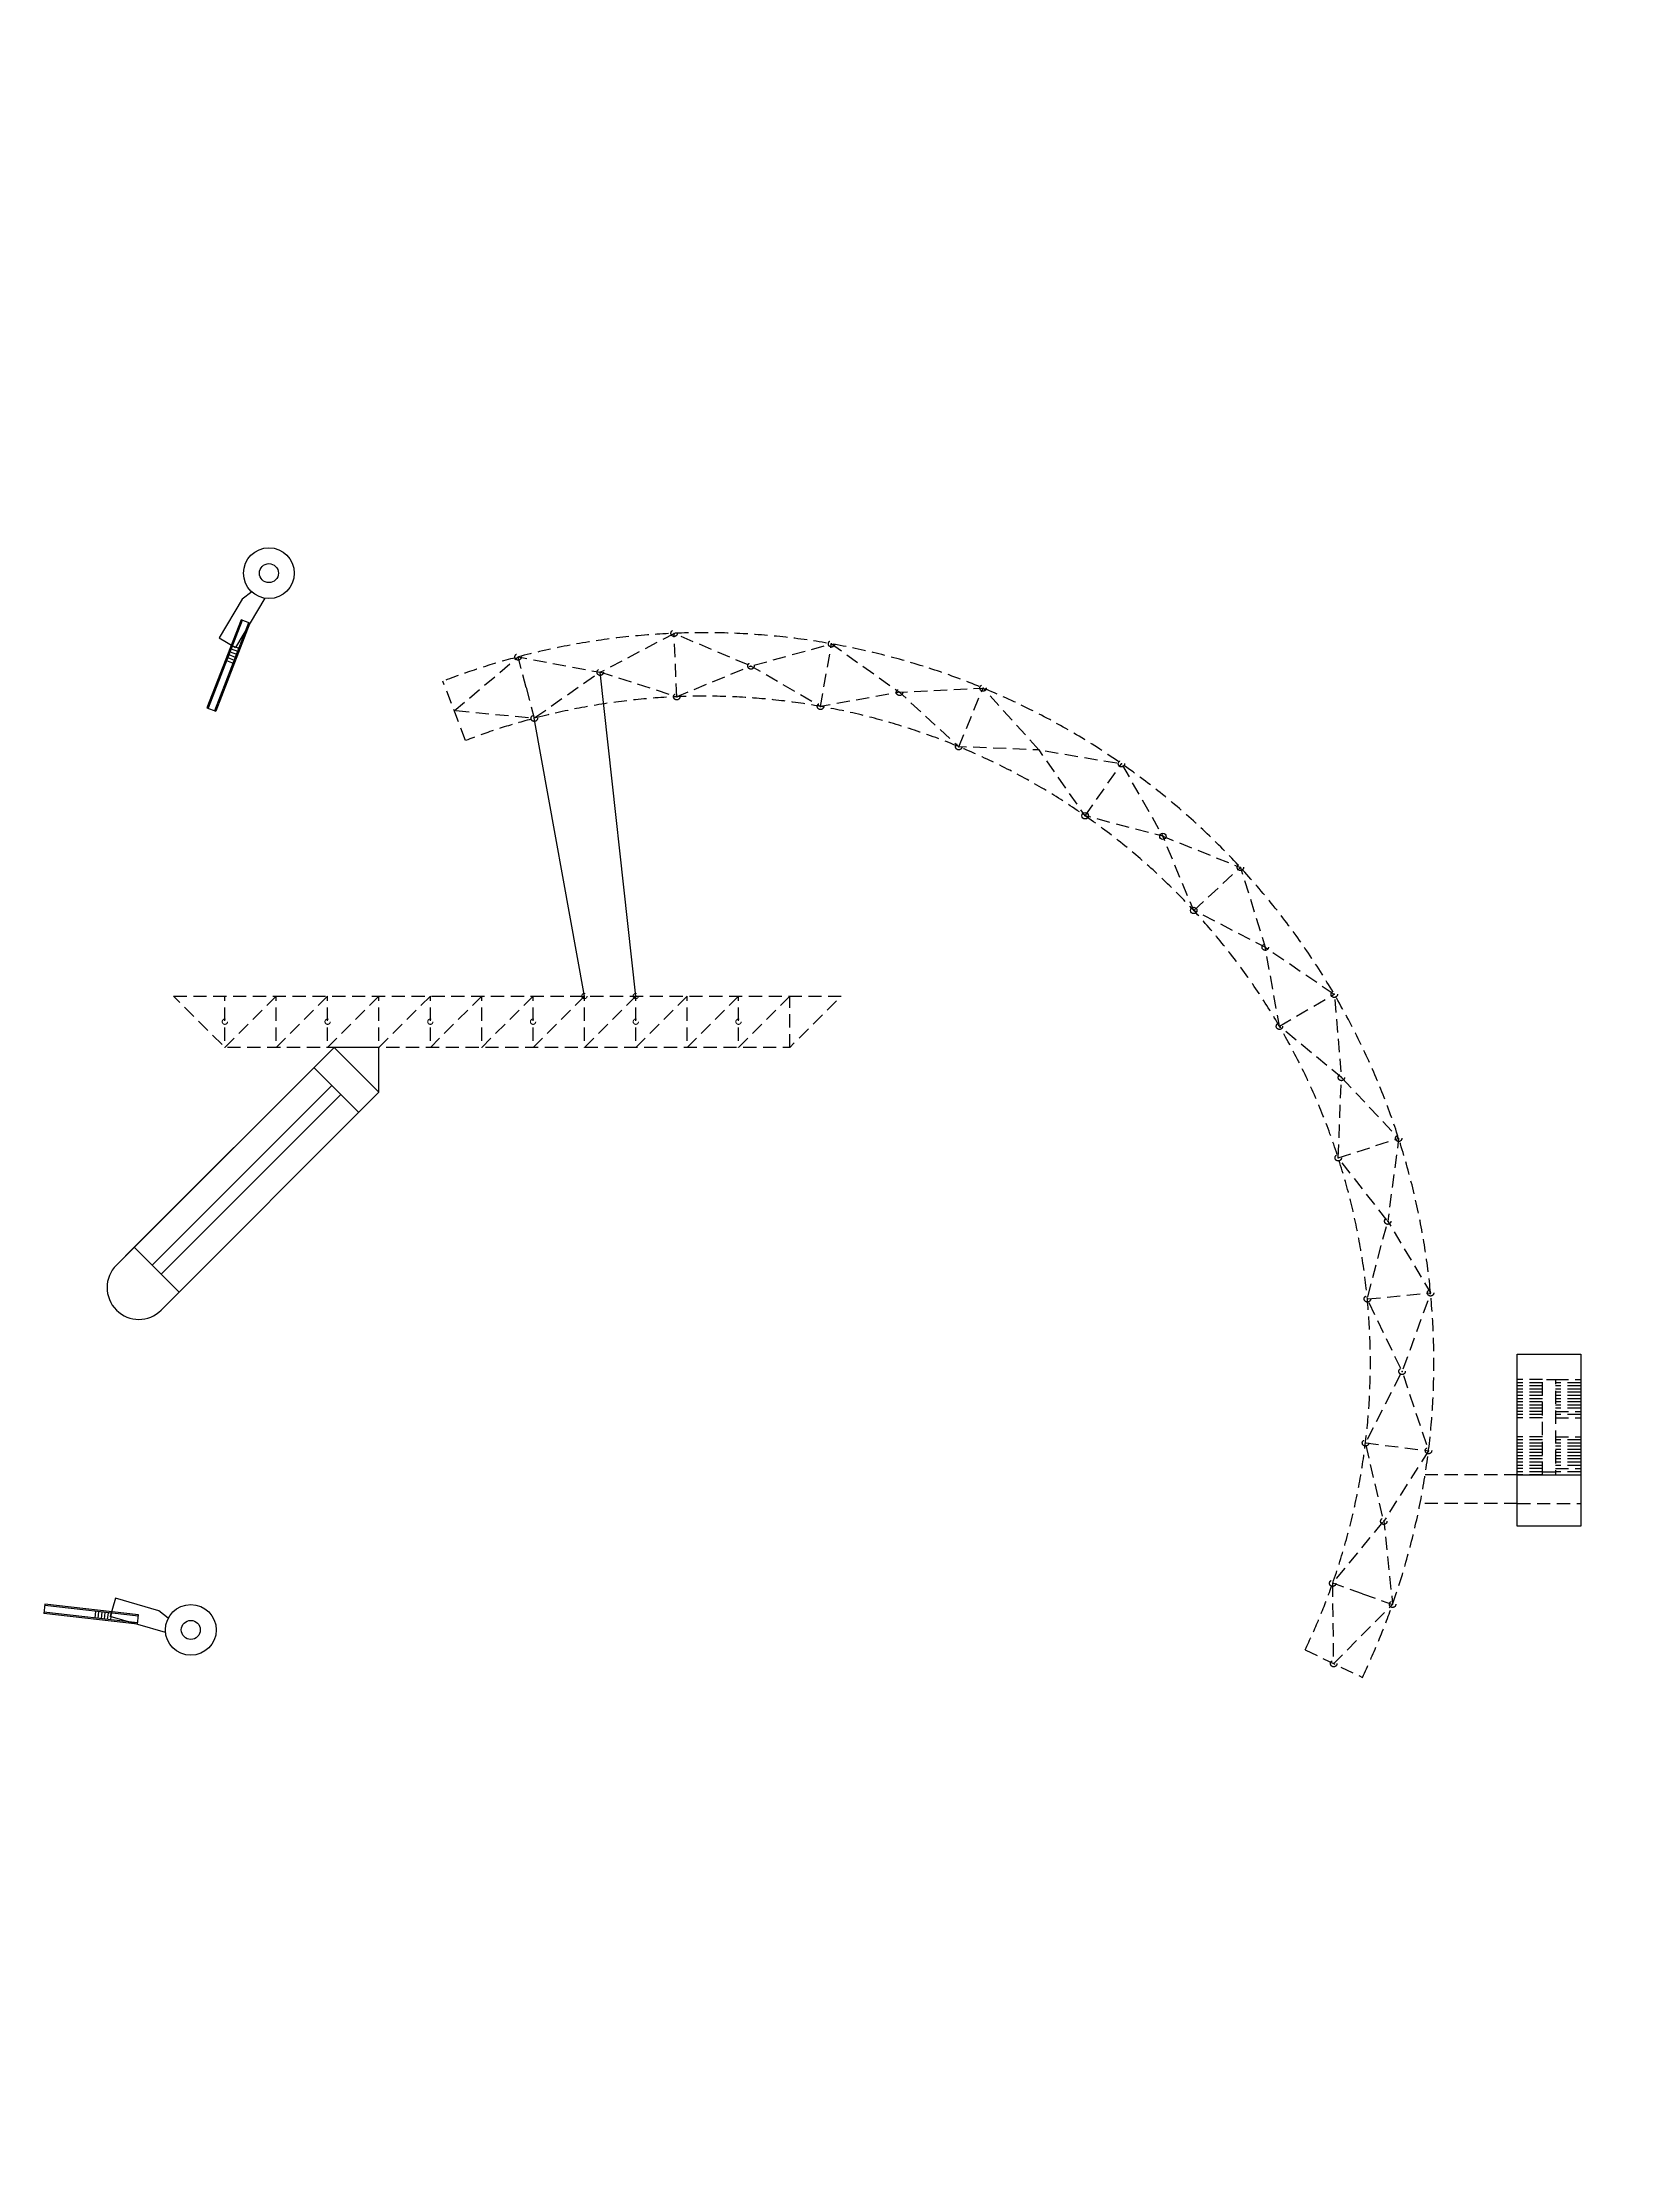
# Model space of a CAD drawing. Header units: inches. Extents: x -1373420 to 1275728, y -1279082 to 1370051.
# Drawn here: x -41182 to -35158, y 69563 to 77544 of the extents above; entities that cross this region are included whole.
import ezdxf

# ---------------------------------------------------------------- set-up
doc = ezdxf.new("R2010")
doc.units = ezdxf.units.IN
doc.header["$LTSCALE"] = 100
doc.header["$MEASUREMENT"] = 0
doc.linetypes.add('DASHED', pattern=[0.75, 0.5, -0.25])
doc.layers.add('Building', color=250, linetype='Continuous', lineweight=60)
doc.layers.add('centerline', color=250, linetype='DASHED', lineweight=5)
doc.layers.add('rest circle', color=76, linetype='Continuous')
doc.styles.get("Standard").update_dxf_attribs({"font": 'arial.ttf'})
doc.dimstyles.get("Standard").update_dxf_attribs({"dimtxt": 12, "dimasz": 0.18, "dimexe": 0.18, "dimexo": 0.0625, "dimgap": 0.09, "dimtad": 0, "dimtih": 1, "dimtoh": 1, "dimdec": 1, "dimzin": 0, "dimdsep": 46, "dimlunit": 4, "dimtxsty": 'Standard', "dimcen": 0.09, "dimadec": 0, "dimazin": 0, "dimtfac": 1, "dimtdec": 1, "dimtofl": 0, "dimtmove": 0, "dimatfit": 3, "dimfxl": 1, "dimtolj": 1, "dimtzin": 0, "dimarcsym": 0})

# ---------------------------------------------------------------- blocks, each defined once
blk = doc.blocks.new('A$C8234ae88')
at = {"lineweight": 25}
for p, q in [((410.3, 105.6), (59.1, 45.6)), ((411.2, 100.7), (60, 40.7)), ((297.8, 81.3), (302.1, 55.7)), ((480.2, 142.2), (309.6, 142.2)), ((309.6, 142.2), (309.6, 70.2)), ((309.6, 83.3), (314, 57.7)), ((416.4, 70.2), (410.3, 105.6)), ((522, 124.7), (480.2, 142.2)), ((523.2, 88.4), (521.8, 88.2)), ((59.1, 45.6), (65.2, 10.1)), ((415.5, 75.1), (64.4, 15)), ((416.4, 70.2), (65.2, 10.1)), ((250.4, 73.2), (254.8, 47.6)), ((262.3, 75.3), (266.7, 49.6)), ((274.1, 77.3), (278.5, 51.6)), ((285.9, 79.3), (290.3, 53.7)), ((527.1, 70.2), (309.6, 70.2))]:
    blk.add_line(p, q, dxfattribs=at)
for radius in [96, 36]:
    blk.add_circle((616.1, 106.2), radius, dxfattribs=at)
blk = doc.blocks.new('*D325')
at = {"layer": 'Defpoints', "color": 0, "transparency": 16777216}
for p in [(35266.1, 115654), (35388.3, 115522.9), (-40749, 44776.5)]:
    blk.add_point(p, dxfattribs=at)
at = {"layer": 'rest circle', "color": 0, "lineweight": -2, "transparency": 16777216}
for p, q in [((35266.1, 115653.9), (35388.4, 115522.8)), ((35388.2, 115522.8), (-2612.6, 80090.4)), ((-40626.6, 44645.5), (-2625.9, 80077.9)), ((-40748.9, 44776.4), (-40626.6, 44645.3))]:
    blk.add_line(p, q, dxfattribs=at)
at = {"layer": 'rest circle', "color": 0, "transparency": 16777216}
for points in [[(35388.1, 115522.8), (35388.2, 115522.8), (35388.3, 115522.9)], [(-40626.7, 44645.5), (-40626.6, 44645.5), (-40626.8, 44645.4)]]:
    blk.add_solid(points, dxfattribs=at)
at = {"layer": 'rest circle', "color": 0, "transparency": 16777216, "insert": (-2619.2, 80084.2), "char_height": 12, "attachment_point": 5}
blk.add_mtext("\\A1;8661'", dxfattribs=at)

msp = doc.modelspace()

# ---------------------------------------------------------------- linework, layer by layer
at = {"linetype": 'DASHED', "lineweight": 30}
for p, q in [((-39581.75, 74904.67, -159.97), (-39667.78, 75128.72, -159.97)), ((-36190.93, 71679.28, -159.97), (-36077.73, 71639.47, -159.97)), ((-36408.4, 71467.12, -159.97), (-36191.93, 71363.49, -159.97))]:
    msp.add_line(p, q, dxfattribs=at)
at = {"linetype": 'DASHED', "lineweight": 25}
msp.add_line((-38356.07, 73744.59, -159.97), (-38356.07, 73938.76, -159.97), dxfattribs=at)
at = {"linetype": 'DASHED', "lineweight": 25, "elevation": -159.97, "flags": 128}
msp.add_lwpolyline([(-40686.09, 73938.76), (-38161.91, 73938.76), (-38356.07, 73744.59), (-40491.92, 73744.59)], close=True, dxfattribs=at)
for points in [[(-40297.75, 73938.76), (-40491.92, 73744.59), (-40491.92, 73938.76)], [(-40103.59, 73938.76), (-40297.75, 73744.59), (-40297.75, 73938.76)], [(-39909.42, 73938.76), (-40103.59, 73744.59), (-40103.59, 73938.76)], [(-39715.25, 73938.76), (-39909.42, 73744.59), (-39909.42, 73938.76)], [(-39521.08, 73938.76), (-39715.25, 73744.59), (-39715.25, 73938.76)], [(-39326.91, 73938.76), (-39521.08, 73744.59), (-39521.08, 73938.76)], [(-39132.75, 73938.76), (-39326.91, 73744.59), (-39326.91, 73938.76)], [(-38938.58, 73938.76), (-39132.75, 73744.59), (-39132.75, 73938.76)], [(-38744.41, 73938.76), (-38938.58, 73744.59), (-38938.58, 73938.76)], [(-38550.24, 73938.76), (-38744.41, 73744.59), (-38744.41, 73938.76)], [(-38356.07, 73938.76), (-38550.24, 73744.59), (-38550.24, 73938.76)]]:
    msp.add_lwpolyline(points, dxfattribs=at)
at = {"linetype": 'DASHED', "lineweight": 30}
for radius, start, end in [(2757.67, 340.625044, 104.797918), (2757.67, 105.047241, 111.006562), (2517.67, 340.625044, 104.797918), (2517.67, 105.071008, 111.006562), (2517.67, 334.416401, 340.351955)]:
    msp.add_arc((-38679.23, 72554.32, -159.97), radius, start, end, dxfattribs=at)
at = {"layer": 'Building', "linetype": 'DASHED', "lineweight": 30}
for p, q in [((-38783.81, 75069.82, -159.97), (-38793.77, 75309.61, -159.97)), ((-38240.45, 75033.46, -159.97), (-38198.62, 75269.79, -159.97)), ((-39352.92, 75104.51, -159.97), (-39383.56, 75220.53, -159.97)), ((-39352.92, 75104.51, -159.97), (-39322.27, 74988.49, -159.97)), ((-37717.63, 74881.12, -159.97), (-37625.96, 75102.93, -159.97)), ((-37239.79, 74619.92, -159.97), (-37102.57, 74816.82, -159.97)), ((-36829.3, 74262.08, -159.97), (-36652.95, 74424.87, -159.97)), ((-36505.35, 73824.34, -159.97), (-36298.13, 73945.4, -159.97)), ((-36283.11, 73327.18, -159.97), (-36054.7, 73400.85, -159.97)), ((-36172.98, 72793.86, -159.97), (-35934.07, 72816.7, -159.97)), ((-35510.31, 72488.84, -159.97), (-35606.31, 72488.84, -159.97)), ((-35510.31, 72476.84, -159.97), (-35606.31, 72476.84, -159.97)), ((-35462.31, 72488.84, -159.97), (-35366.31, 72488.84, -159.97)), ((-35366.31, 72476.84, -159.97), (-35462.31, 72476.84, -159.97)), ((-35510.31, 72464.84, -159.97), (-35606.31, 72464.84, -159.97)), ((-35510.31, 72452.84, -159.97), (-35606.31, 72452.84, -159.97)), ((-35510.31, 72440.84, -159.97), (-35606.31, 72440.84, -159.97)), ((-35510.31, 72428.84, -159.97), (-35606.31, 72428.84, -159.97)), ((-35510.31, 72416.84, -159.97), (-35606.31, 72416.84, -159.97)), ((-35510.31, 72404.84, -159.97), (-35606.31, 72404.84, -159.97)), ((-35510.31, 72392.84, -159.97), (-35606.31, 72392.84, -159.97)), ((-35366.31, 72464.84, -159.97), (-35462.31, 72464.84, -159.97)), ((-35366.31, 72452.84, -159.97), (-35462.31, 72452.84, -159.97)), ((-35366.31, 72440.84, -159.97), (-35462.31, 72440.84, -159.97)), ((-35366.31, 72428.84, -159.97), (-35462.31, 72428.84, -159.97)), ((-35366.31, 72416.84, -159.97), (-35462.31, 72416.84, -159.97)), ((-35366.31, 72404.84, -159.97), (-35462.31, 72404.84, -159.97)), ((-35366.31, 72392.84, -159.97), (-35462.31, 72392.84, -159.97)), ((-35510.31, 72380.84, -159.97), (-35606.31, 72380.84, -159.97)), ((-35510.31, 72368.84, -159.97), (-35606.31, 72368.84, -159.97)), ((-35510.31, 72356.84, -159.97), (-35606.31, 72356.84, -159.97)), ((-35510.31, 72344.84, -159.97), (-35606.31, 72344.84, -159.97)), ((-35366.31, 72380.84, -159.97), (-35462.31, 72380.84, -159.97)), ((-35462.31, 72368.84, -159.97), (-35366.31, 72368.84, -159.97)), ((-35366.31, 72356.84, -159.97), (-35462.31, 72356.84, -159.97)), ((-35462.31, 72344.84, -159.97), (-35366.31, 72344.84, -159.97)), ((-36180.1, 72249.34, -159.97), (-35941.86, 72220.27, -159.97)), ((-35510.31, 72272.84, -159.97), (-35606.31, 72272.84, -159.97)), ((-35510.31, 72260.84, -159.97), (-35606.31, 72260.84, -159.97)), ((-35510.31, 72248.84, -159.97), (-35606.31, 72248.84, -159.97)), ((-35510.31, 72236.84, -159.97), (-35606.31, 72236.84, -159.97)), ((-35462.31, 72272.84, -159.97), (-35366.31, 72272.84, -159.97)), ((-35366.31, 72260.84, -159.97), (-35462.31, 72260.84, -159.97)), ((-35366.31, 72248.84, -159.97), (-35462.31, 72248.84, -159.97)), ((-35366.31, 72236.84, -159.97), (-35462.31, 72236.84, -159.97)), ((-35510.31, 72224.84, -159.97), (-35606.31, 72224.84, -159.97)), ((-35510.31, 72212.84, -159.97), (-35606.31, 72212.84, -159.97)), ((-35510.31, 72200.84, -159.97), (-35606.31, 72200.84, -159.97)), ((-35510.31, 72188.84, -159.97), (-35606.31, 72188.84, -159.97)), ((-35510.31, 72176.84, -159.97), (-35606.31, 72176.84, -159.97)), ((-35510.31, 72164.84, -159.97), (-35606.31, 72164.84, -159.97)), ((-35510.31, 72152.84, -159.97), (-35606.31, 72152.84, -159.97)), ((-35366.31, 72224.84, -159.97), (-35462.31, 72224.84, -159.97)), ((-35366.31, 72212.84, -159.97), (-35462.31, 72212.84, -159.97)), ((-35366.31, 72200.84, -159.97), (-35462.31, 72200.84, -159.97)), ((-35366.31, 72188.84, -159.97), (-35462.31, 72188.84, -159.97)), ((-35366.31, 72176.84, -159.97), (-35462.31, 72176.84, -159.97)), ((-35366.31, 72164.84, -159.97), (-35462.31, 72164.84, -159.97)), ((-35462.31, 72152.84, -159.97), (-35366.31, 72152.84, -159.97)), ((-35606.31, 72128.84, -159.97), (-35954.58, 72128.84, -159.97)), ((-35510.31, 72140.84, -159.97), (-35606.31, 72140.84, -159.97)), ((-35510.31, 72128.84, -159.97), (-35606.31, 72128.84, -159.97)), ((-35510.31, 72140.84, -159.97), (-35462.31, 72140.84, -159.97)), ((-35366.31, 72140.84, -159.97), (-35462.31, 72140.84, -159.97)), ((-35462.31, 72128.84, -159.97), (-35366.31, 72128.84, -159.97)), ((-35606.31, 72020.84, -159.97), (-35973.65, 72020.84, -159.97)), ((-35606.31, 72020.84, -159.97), (-35366.31, 72020.84, -159.97)), ((-36190.93, 71679.28, -159.97), (-36304.14, 71719.09, -159.97))]:
    msp.add_line(p, q, dxfattribs=at)
at = {"layer": 'Building', "lineweight": 30}
for p, q in [((-38938.58, 73938.76, -159.97), (-39073.16, 75162.41, -159.97)), ((-39132.75, 73938.76, -159.97), (-39322.27, 74988.49, -159.97)), ((-40087.61, 73600.34, -159.97), (-40155.49, 73668.22, -159.97)), ((-40079.12, 73744.59, -159.97), (-39909.42, 73574.88, -159.97)), ((-40087.61, 73600.34, -159.97), (-40053.67, 73566.4, -159.97)), ((-40053.67, 73566.4, -159.97), (-39985.79, 73498.51, -159.97)), ((-40766.43, 72921.52, -159.97), (-40834.31, 72989.4, -159.97)), ((-40732.49, 72887.57, -159.97), (-40664.61, 72819.69, -159.97))]:
    msp.add_line(p, q, dxfattribs=at)
at = {"layer": 'Building', "linetype": 'DASHED', "lineweight": 30, "elevation": -159.97, "flags": 128}
for points in [[(-39624.77, 75016.69), (-39383.56, 75220.53), (-39073.16, 75162.41), (-38793.77, 75309.61), (-38503.13, 75186.11), (-38198.62, 75269.79), (-37941.34, 75086.68), (-37625.96, 75102.93), (-37414.07, 74868.77), (-37102.57, 74816.82), (-36945.99, 74542.58), (-36652.95, 74424.87), (-36559, 74123.37), (-36298.13, 73945.4), (-36271.2, 73630.76), (-36054.7, 73400.85), (-36096.06, 73087.78), (-35934.07, 72816.7), (-36041.78, 72519.84), (-35941.86, 72220.27), (-36110.89, 71953.52), (-36077.73, 71639.47), (-36300.16, 71415.3), (-36304.14, 71719.09), (-36110.89, 71953.52), (-36180.1, 72249.34), (-36041.78, 72519.84), (-36172.98, 72793.86), (-36096.06, 73087.78), (-36283.11, 73327.18), (-36271.2, 73630.76), (-36505.35, 73824.34), (-36559, 74123.37), (-36829.3, 74262.08), (-36945.99, 74542.58), (-37239.79, 74619.92), (-37414.07, 74868.77), (-37717.63, 74881.12), (-37941.34, 75086.68), (-38240.45, 75033.46), (-38503.13, 75186.11), (-38783.81, 75069.82), (-39073.16, 75162.41), (-39322.27, 74988.49), (-39624.77, 75016.69)], [(-35510.31, 72128.84), (-35510.31, 72488.84), (-35462.31, 72488.84), (-35462.31, 72128.84)]]:
    msp.add_lwpolyline(points, dxfattribs=at)
at = {"layer": 'Building', "lineweight": 30, "elevation": -159.97, "flags": 128}
msp.add_lwpolyline([(-40079.12, 73744.59), (-40902.2, 72921.52, 1), (-40732.49, 72751.81), (-39909.42, 73574.88)], format="xyb", dxfattribs=at)
msp.add_lwpolyline([(-40079.12, 73744.59), (-40834.31, 72989.4), (-40902.2, 72921.52, 1), (-40732.49, 72751.81), (-39909.42, 73574.88), (-39909.42, 73744.59)], format="xyb", close=True, dxfattribs=at)
for points in [[(-40087.61, 73600.34), (-40766.43, 72921.52), (-40732.49, 72887.57), (-40053.67, 73566.4)], [(-35606.31, 72020.84), (-35606.31, 72584.84), (-35366.31, 72584.84), (-35366.31, 72020.84)]]:
    msp.add_lwpolyline(points, dxfattribs=at)
msp.add_lwpolyline([(-35606.31, 72128.84), (-35366.31, 72128.84), (-35366.31, 71935.48), (-35606.31, 71935.48)], close=True, dxfattribs=at)
at = {"layer": 'Building', "linetype": 'DASHED', "lineweight": 30}
for centre in [(-38793.77, 75309.61, -159.97), (-38198.62, 75269.79, -159.97), (-39383.56, 75220.53, -159.97), (-38503.13, 75186.11, -159.97), (-39073.16, 75162.41, -159.97), (-37625.96, 75102.93, -159.97), (-38783.81, 75069.82, -159.97), (-38240.45, 75033.46, -159.97), (-37941.34, 75086.68, -159.97), (-39322.27, 74988.49, -159.97), (-37717.63, 74881.12, -159.97), (-37102.57, 74816.82, -159.97), (-36652.95, 74424.87, -159.97), (-36559, 74123.37, -159.97), (-36298.13, 73945.4, -159.97), (-36505.35, 73824.34, -159.97), (-36271.2, 73630.76, -159.97), (-36054.7, 73400.85, -159.97), (-36283.11, 73327.18, -159.97), (-36096.06, 73087.78, -159.97), (-36172.98, 72793.86, -159.97), (-35934.07, 72816.7, -159.97), (-36041.78, 72519.84, -159.97), (-36180.1, 72249.34, -159.97), (-35941.86, 72220.27, -159.97), (-36110.89, 71953.52, -159.97), (-36304.14, 71719.09, -159.97), (-36077.73, 71639.47, -159.97), (-36300.16, 71415.3, -159.97)]:
    msp.add_circle(centre, 12, dxfattribs=at)
at = {"layer": 'Building', "lineweight": 30}
for centre in [(-37239.79, 74619.92, -159.97), (-36945.99, 74542.58, -159.97), (-36829.3, 74262.08, -159.97)]:
    msp.add_circle(centre, 12, dxfattribs=at)
at = {"layer": 'Building', "linetype": 'DASHED', "lineweight": 30}
msp.add_arc((-38679.23, 72554.32, -159.97), 2757.67, 334.416401, 340.375722, dxfattribs=at)
for p in [(-38793.77, 75309.61, -159.97), (-38198.62, 75269.79, -159.97), (-38503.13, 75186.11, -159.97), (-38503.13, 75186.11, -159.97), (-39073.16, 75162.41, -159.97), (-39073.16, 75162.41, -159.97), (-37625.96, 75102.93, -159.97), (-38783.81, 75069.82, -159.97), (-38240.45, 75033.46, -159.97), (-37941.34, 75086.68, -159.97), (-37941.34, 75086.68, -159.97), (-37717.63, 74881.12, -159.97), (-37102.57, 74816.82, -159.97), (-36652.95, 74424.87, -159.97), (-36559, 74123.37, -159.97), (-36559, 74123.37, -159.97), (-36298.13, 73945.4, -159.97), (-36505.35, 73824.34, -159.97), (-36271.2, 73630.76, -159.97), (-36271.2, 73630.76, -159.97), (-36054.7, 73400.85, -159.97), (-36283.11, 73327.18, -159.97), (-36096.06, 73087.78, -159.97), (-36096.06, 73087.78, -159.97), (-36172.98, 72793.86, -159.97), (-35934.07, 72816.7, -159.97), (-36041.78, 72519.84, -159.97), (-36041.78, 72519.84, -159.97), (-36180.1, 72249.34, -159.97), (-35941.86, 72220.27, -159.97), (-36110.89, 71953.52, -159.97), (-36110.89, 71953.52, -159.97)]:
    msp.add_point(p, dxfattribs=at)
at = {"layer": 'Building', "lineweight": 30}
for p in [(-37239.79, 74619.92, -159.97), (-36945.99, 74542.58, -159.97), (-36945.99, 74542.58, -159.97), (-36829.3, 74262.08, -159.97)]:
    msp.add_point(p, dxfattribs=at)
at = {"layer": 'centerline'}
for centre in [(-39132.75, 73938.76, -159.97), (-38938.58, 73938.76, -159.97), (-40491.92, 73841.67, -159.97), (-40103.59, 73841.67, -159.97), (-39715.25, 73841.67, -159.97), (-39326.91, 73841.67, -159.97), (-38938.58, 73841.67, -159.97), (-38550.24, 73841.67, -159.97)]:
    msp.add_circle(centre, 10, dxfattribs=at)

# ---------------------------------------------------------------- block references
at = {"layer": 'Building', "lineweight": 60}
for p, rotation in [((-40551.61, 74954.3, -159.97), 59.01322779074785), ((-41242.07, 71612.87, -159.97), 343.7901647666897)]:
    msp.add_blockref('A$C8234ae88', p, dxfattribs=dict(at, rotation=rotation))

# ---------------------------------------------------------------- dimensions: what is measured, and where the dimension line sits
at = {"layer": 'rest circle'}
dim = msp.add_aligned_dim(p1=(-40748.97, 44776.46), p2=(35266.09, 115653.97), distance=-179.19, dimstyle='Standard', override={"dimfxl": 0.18}, dxfattribs=at)
dim.commit()
dim.dimension.update_dxf_attribs({"geometry": '*D325', "text_midpoint": (-2619.24, 80084.15)})

doc.saveas('drawing.dxf')
